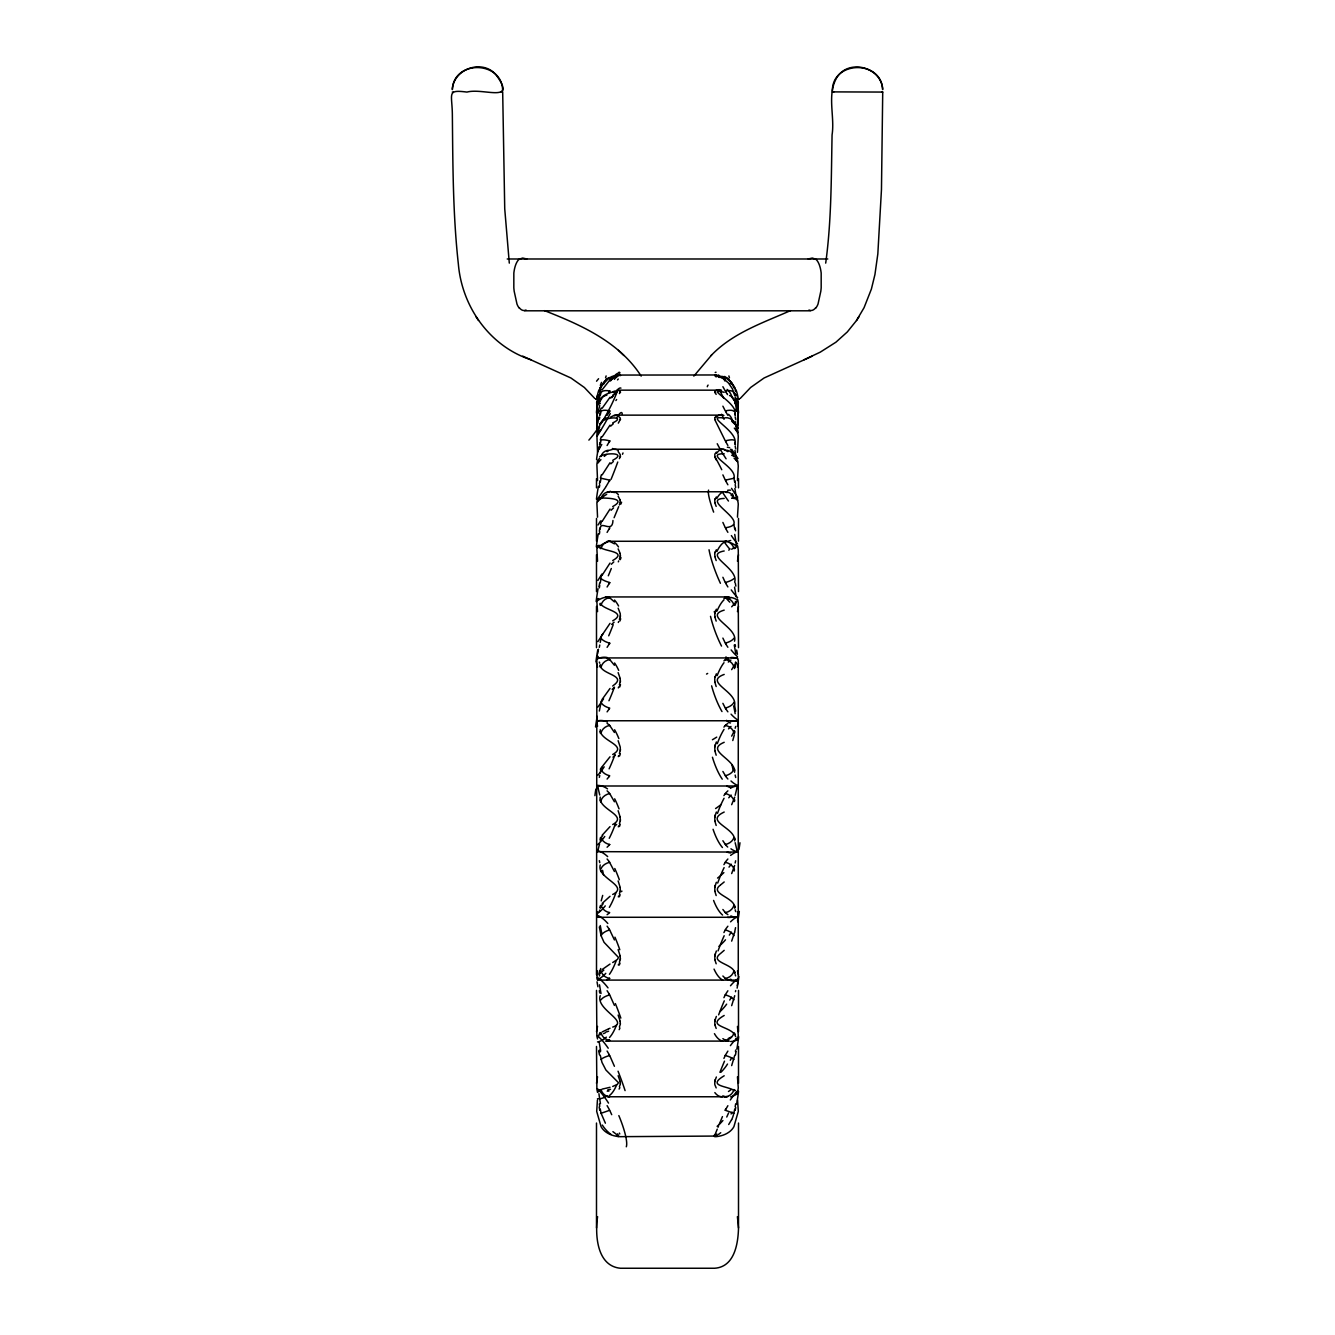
<?xml version="1.0" encoding="UTF-8"?>
<svg xmlns="http://www.w3.org/2000/svg" width="1335" height="1335" viewBox="0 0 1335 1335"><rect width="100%" height="100%" fill="white"/><g stroke="black" fill="none" stroke-linecap="round" stroke-linejoin="round"><path stroke-width="1.5" d="M596.495 974.75L596.879 659.941A91.898 35.161 0 0 1 597.563 657.938L737.437 657.938A90.363 34.576 0 0 1 738.272 660.608L738.272 977.437A90.363 34.576 0 0 1 737.437 980.09L597.563 980.09A91.898 35.161 0 0 1 596.879 978.104L597.546 970.929M597.563 1092.38A91.898 59.691 0 0 1 596.879 1088.993L596.495 1046.456M597.563 1038.947A91.898 48.01 0 0 1 596.879 1036.227L596.495 990.403M737.437 599.098A90.363 47.209 0 0 1 738.272 602.736L738.505 647.642M737.437 545.665A90.363 58.69 0 0 1 738.272 550.187L738.505 591.589M597.429 1100.09L596.695 1111.404L601.084 1126.657A21.944 15.519 0 0 0 618.505 1136.569L618.622 1136.586A13.1 9.478 -0.1 0 0 620.274 1136.669L714.659 1136.068M833.908 91.865L832.322 91.881L882.719 92.065L881.467 189.57L877.829 253.95L874.942 274.526L871.388 289.078L864.079 307.651L856.519 320.5L847.291 331.964L835.927 342.194L820.274 352.14L804.254 359.699M597.029 402.002L597.029 407.125A85.273 84.238 0 0 0 596.628 411.597L597.362 426.065M738.505 1123.035L738.505 1227.966C738.105 1243.986 734.383 1266.965 714.625 1268.25L620.391 1268.25C596.294 1265.914 595.026 1233.64 597.596 1216.636M596.495 1083.302L597.546 1076.811M738.505 554.743L737.454 561.217M596.495 1031.638L597.546 1026.415M738.505 606.407L737.454 611.614M597.78 398.664L597.629 399.349A91.898 91.614 0.5 0 0 596.879 404.605L597.546 423.295M738.505 663.295L737.454 667.116M832.356 90.647C832.473 60.526 881.3 59.624 882.669 89.595C881.667 67.034 848.376 58.173 836.628 77.881C826.782 94.935 834.976 116.362 832.072 134.918C831.221 177.672 831.521 220.692 825.697 263.129M735.685 1103.811L735.168 1106.748M599.332 534.083L599.749 531.697M599.332 487.325L599.749 484.972M599.332 587.867L599.749 585.481M735.685 1050.028L735.435 1051.496M737.638 426.065L738.372 411.597A85.273 84.238 0 0 0 737.971 407.125L737.971 402.002M599.332 448.727L599.749 446.474M599.332 647.341L599.749 645.039M735.685 990.57L735.485 991.688M600.249 582.794L601.084 578.522A9.195 2.136 15.9 0 0 609.695 582.527M734.734 1055.317L731.663 1065.597M600.249 528.994C600.249 519.515 612.448 534.083 612.949 520.483M734.734 1109.101L733.366 1115.159A33.859 33.775 -26.1 0 1 731.663 1119.715M600.249 642.402L601.084 638.213A9.195 3.454 16.7 0 0 609.695 643.136M734.734 995.693L731.663 1005.655M600.249 482.352L601.084 478.264L609.695 480.149M599.332 419.257L599.749 417.154M599.332 711.038L601.084 702.343A9.195 4.689 18.1 0 0 609.695 708.067A28.102 23.396 63.2 0 1 609.294 709.002M735.535 927.675L734.684 932.014M597.563 399.732L597.629 399.349A90.363 90.079 0 0 0 596.728 406.357M737.454 423.295L738.121 404.605A91.898 91.614 0 0 0 737.437 399.415L737.22 398.664M734.634 932.297L731.663 941.125M600.249 443.988L601.084 440.133A9.195 1.986 15.8 0 1 609.695 440.884M737.454 433.041L738.121 414.801A91.898 89.362 0 0 0 737.437 409.745M620.191 750.604L619.39 753.491M620.191 820.891L619.39 823.778M620.191 891.129L619.39 893.933M600.249 773.098L601.084 769.344A34.41 27.668 13 0 1 602.402 766.741M620.191 682.001L619.39 684.822M734.634 865.514L731.663 873.574M599.332 777.387L599.749 775.418M737.454 452.298L738.272 436.578A90.363 83.488 0 0 0 737.437 430.154M714.826 817.07L715.076 816.035M714.826 887.375L715.076 886.323M735.168 862.977L735.635 860.775M599.332 399.616L599.749 397.713M620.191 959.598L619.39 962.251M714.826 746.832L715.076 745.814M714.826 955.977L715.076 954.959M600.249 414.851L601.084 411.347A9.195 3.321 16.6 0 1 609.695 410.93M620.191 616.77L619.39 619.473M737.454 480.567L738.272 466.082A90.363 77.046 0 0 0 737.437 460.141M600.249 840.967L601.084 837.562A9.195 6.792 23.3 0 0 609.695 844.471M734.734 797.129L731.663 804.688M714.826 1021.208L715.076 1020.24M620.191 556.511L619.39 559.015M735.168 795.31L737.437 785.998L597.563 785.998A91.898 7.209 0 0 0 596.879 786.398L597.546 787.884M597.846 850.896L599.548 843.904M737.454 850.161L738.272 851.496A90.363 7.092 0 0 1 737.437 852.047L597.646 851.663M714.826 613.366L715.076 612.481M598.414 395.844L598.647 394.976M600.249 395.677L601.084 392.59A9.195 4.556 17.9 0 1 609.695 391.022M714.826 1081.467L715.076 1080.582M737.454 517.179L738.272 504.246A90.363 68.702 0 0 0 737.437 498.956M600.249 908.284L601.084 905.33A9.195 7.593 28.2 0 0 609.695 912.573A28.102 17.655 39.5 0 1 609.161 913.057L607.091 914.709M620.191 502.728L619.39 504.964M734.517 730.612L731.663 736.136M715.076 677.396L714.826 678.364A9.395 8.327 48.8 0 0 715.093 682.185M735.168 728.242L735.685 726.44M599.749 910.053L599.332 911.521M599.315 391.656L599.832 389.987M715.293 885.539L716.361 882.302M599.365 391.489L599.715 390.304M715.293 815.251L716.361 812.047M715.293 954.191L716.361 950.987M715.293 745.063L716.361 741.976M715.293 1019.523L716.361 1016.419M620.124 456.92L619.39 458.656M714.943 1134.867L717.245 1129.143M600.249 973.415L601.084 970.979A9.195 8.21 36.4 0 0 609.695 978.371M715.293 676.695L716.361 673.808M734.734 664.663L731.663 669.653M715.293 1079.898L716.361 1076.995M715.076 552.623L714.826 553.424A9.395 7.042 31.7 0 0 715.159 556.695M618.689 686.891L618.322 687.925M618.689 755.577L618.322 756.611M735.168 663.412L735.685 661.993M715.293 611.814L716.361 609.194M618.689 825.831L618.322 826.832M599.749 974.834L599.332 975.985M618.689 621.459L618.322 622.46M602.168 521.334L610.028 509.069M618.689 895.918L618.322 896.87M602.168 474.859L610.028 462.711M599.332 403.337L599.749 402.302M602.168 575.151L610.028 563.053M618.689 560.9L618.322 561.835M600.6 387.934L600.249 388.819L601.267 386.299M602.168 436.845L610.028 425.147M619.39 1027.049L620.191 1024.612A10.179 8.761 30.5 0 0 620.441 1023.544M620.191 419.657L618.322 423.128M602.168 634.976L610.028 623.345M715.076 499.357L714.826 500.041A9.395 6.124 27.3 0 0 715.21 502.911M715.293 552.056L716.361 549.77M618.689 964.104L618.322 964.988M614.1 517.713L618.689 506.683M719.148 1124.571L722.452 1116.594M602.168 408.243L610.028 397.263M718.48 1126.206L718.03 1127.274M731.663 606.824L734.634 603.587M600.249 1034.742L601.084 1032.889A9.195 8.627 50.9 0 0 609.695 1040.249M619.39 1086.723L620.191 1084.554A10.179 7.96 24.5 0 0 620.441 1083.603M602.168 389.753L610.028 379.757M723.92 1058.405L725.305 1055.501A9.195 2.136 15.9 0 1 733.916 1059.506M715.293 498.856L716.361 496.954M723.92 997.679L725.305 994.909A9.195 3.454 16.7 0 1 733.916 999.832M602.168 766.64L610.028 756.778M731.58 1119.665L728.71 1124.521M735.168 602.402L735.685 601.401M723.92 932.548L725.305 929.961A27.818 23.196 62.7 0 1 725.706 929.06L727.875 926.223M609.194 481.151L605.856 486.874M609.194 528.76L607.091 532.398M725.806 1109.302L727.875 1105.714M609.194 441.868L607.091 445.523M600.249 401.301C599.348 392.34 628.318 388.034 612.698 395.243M609.194 583.512L607.091 587M609.194 411.881L607.091 415.402M620.191 392.407L619.39 393.575M602.168 835.226L610.028 826.632M723.92 864.629L725.305 862.31A27.818 21.811 52.2 0 1 725.739 861.509L727.875 859.022M609.194 644.071L607.091 647.325M609.194 391.906L608.51 393.024M605.506 487.442L597.563 498.956A91.898 69.887 0 0 0 596.879 502.911L597.546 517.179M609.194 708.918L607.091 711.872M731.663 549.236L734.734 547.3M600.466 1090.411L601.084 1089.527A9.195 8.844 75.9 0 0 609.695 1096.686M715.076 417.521L714.826 417.922A9.395 3.871 22.5 0 0 715.41 419.857M856.519 320.5L859.106 316.529M727.875 1051.112L725.806 1054.55A27.818 24.247 -88 0 0 725.155 1055.401M723.92 795.577L725.305 793.574A27.818 19.892 44.5 0 1 725.789 792.923L727.875 790.854M602.168 903.411L610.028 896.286M727.875 990.787L725.806 993.991A27.818 24.013 76.3 0 0 725.172 994.809M609.194 776.486L607.091 779.056M815.835 308.035L817.003 306.249A20.542 8.26 90 0 0 818.021 304.046L820.825 291.23A50.029 20.142 90 0 0 821.175 287.809L821.175 273.007A20.325 8.177 90 0 0 815.668 259.157L812.314 258.055L808.242 258.99M693.833 376.12L711.572 355.077M723.92 727.108L725.305 725.472A27.818 17.472 39 0 1 725.823 724.988M609.194 845.105L607.091 847.224M737.454 726.357L738.272 722.385A90.363 21.093 0 0 0 737.437 720.766L597.563 720.766A91.898 21.46 0 0 0 596.879 721.985L597.546 726.357M597.546 911.688L596.879 916.06A91.898 21.46 0 0 0 597.563 917.278L737.437 917.278A90.363 21.093 0 0 0 738.272 915.66L737.454 911.688M600.299 423.996C602.002 416.52 628.051 415.719 612.698 422.911M716.361 452.081L715.376 453.416A23.896 12.749 48 0 0 714.993 453.867L714.826 454.484A9.395 5.056 24.4 0 0 715.293 456.92M740.408 398.264L750.654 387.467L764.087 377.989L812.247 356.145M604.087 381.994L606.29 379.841M602.168 969.527L610.028 964.054M723.92 660.892L725.305 659.657A9.195 8.21 36.4 0 1 733.916 667.066M610.028 688.443L602.168 699.34A34.41 30.438 16.7 0 0 600.95 702.293M724.187 1075.776C706.465 1086.373 726.857 1085.605 734.734 1090.728M711.104 355.527C732.581 333.049 762.719 322.903 790.47 310.638M724.187 1015.468C705.214 1026.448 729.577 1026.014 734.734 1034.708M715.076 390.988L714.826 391.238A9.395 2.587 21.2 0 0 715.677 392.657M725.806 724.972L727.875 723.37M724.187 950.336L720.533 953.49M612.698 560.533C628.418 551.405 604.922 551.622 600.299 547.367M612.698 620.842C628.218 612.081 603.303 610.295 600.249 603.303M724.187 881.968L720.733 884.805M612.698 686.04L615.251 683.904M612.698 506.582C628.084 498.089 605.556 498.005 600.299 498.005M615.669 683.553C624.563 674.893 599.882 674.008 600.249 664.63M719.915 953.991C709.169 962.702 734.5 963.853 734.734 973.382M609.06 377.905L601.501 385.898A9.195 6.692 22.9 0 1 604.221 383.546M612.698 754.492C629.052 745.28 599.298 740.992 600.249 729.744M612.698 460.325C628.385 452.064 603.971 452.749 600.416 456.52A40.384 7.409 86.5 0 0 599.749 456.553M720.333 885.122C708.518 894.083 735.819 897.187 734.734 908.251M720.733 1132.731L718.447 1134.483M724.187 812.047C703.361 821.843 735.819 827.316 734.734 840.917M606.974 379.29C609.511 376.32 627.083 372.365 612.698 378.005M612.698 824.546C629.119 815.435 597.846 809.494 600.249 797.078M716.361 416.253L715.376 417.154A23.896 10.463 44.4 0 0 715.043 417.488M613.065 391.956L614.417 391.038M610.379 417.254L614.417 415.218M734.734 497.972L731.663 498.289M602.168 1031.938L608.293 1028.985M724.187 742.293C704.146 750.771 736.186 758.998 734.584 772.264M612.698 894.467C629.92 885.939 596.311 878.246 600.249 864.947M723.92 598.581L725.305 597.78A9.195 8.627 50.9 0 1 733.916 605.155M725.806 659.306L727.875 658.238M612.698 1027.066C630.02 1021.575 595.327 1009.444 600.249 995.643M607.091 451.681L608.159 451.046M724.187 498.422C698.839 499.29 754.759 523.787 725.305 527.759L722.886 522.436M605.389 1123.186L601.084 1113.273L609.695 1110.286L611.714 1114.675M612.698 962.535L617.521 959.381L618.455 957.429L604.037 942.31L601.084 935.702L599.332 927.007M724.187 674.425C703.044 682.118 737.721 691.48 734.584 705.464M724.187 610.128C702.861 616.303 738.489 627.433 734.517 641.184M610.028 1028.25L608.627 1028.834M607.091 979.823L609.194 978.739A28.102 14.802 35.6 0 0 609.611 978.305M737.454 787.884L738.272 786.549A90.363 7.092 0 0 0 737.437 785.998A46.992 26.9 86.9 0 0 730.679 788.101M597.546 850.161L596.879 851.63A91.898 7.209 0 0 0 597.563 852.047M607.091 492.498L609.194 491.864M725.806 597.579L727.875 597.062M609.027 1040.532L607.091 1040.983M612.698 1086.456L617.337 1084.42L618.455 1082.668L605.906 1070.003L601.985 1062.426L600.249 1055.251M716.361 390.321L715.293 390.821A23.896 7.943 41.8 0 0 715.126 391.022M723.92 541.693L725.305 541.359A9.195 8.844 75.9 0 1 733.916 548.518M595.493 398.798L597.012 398.514M724.187 550.971C702.644 554.959 739.273 568.293 734.634 582.143M602.168 1089.11L604.738 1088.509M610.028 1087.291L605.439 1088.375M618.138 375.068L716.361 374.968M607.091 541.359L609.194 541.309M727.692 1096.703L725.806 1096.736M721.885 449.244L613.065 449.244L609.695 450.229A9.195 8.594 48.8 0 0 601.084 456.453M530.746 359.699C489.545 346.182 461.943 306.599 458.372 264.196C452.832 214.268 452.865 163.938 452.348 113.775C451.964 93.116 446.791 89.512 466.966 92.082C483.337 87.576 517.363 103.796 496.286 75.194C482.953 58.506 453.333 68.669 452.331 89.595C453.7 59.391 502.527 60.726 502.644 90.647M882.719 92.082L881.751 92.098M597.579 398.447L599.682 398.314M725.806 541.309L727.875 541.359A45.507 23.496 89.3 0 1 730.712 540.491M609.027 1096.753L607.091 1096.686M733.916 498.539A9.195 8.828 -72.5 0 0 725.305 491.764L609.695 491.764A9.195 8.828 72.5 0 0 601.084 498.539M734.734 482.285L733.916 478.264L725.305 480.149L722.886 474.893M726.657 1096.769L608.326 1096.769M724.187 453.767C702.961 453.683 737.738 467.267 733.916 478.264M507.217 258.99L827.783 258.99M524.655 310.805L810.345 310.805M617.237 390.154L717.245 390.17M615.085 415.135L719.932 415.135M608.326 541.276L726.657 541.276M605.506 596.945L729.427 596.945M605.506 1041.1L729.427 1041.1M501.092 91.865L502.678 91.881L504.73 208.777L509.302 263.129M453.249 92.098L452.281 92.082M613.065 449.244L614.417 449.344A38.064 14.301 -86.2 0 1 618.305 450.512M619.223 374.918L620.191 375.085A9.045 1.435 -19.4 0 1 619.657 375.619M611.046 491.647L614.417 492.582M735.318 398.314L737.421 398.447M737.988 398.514L739.507 398.798M724.187 418.089C702.477 414.784 739.523 431.389 734.734 443.921M607.091 597.062L609.194 597.579M727.692 1040.95L725.806 1040.466M731.663 455.235L734.734 456.553A40 7.292 -86.7 0 1 735.184 456.553L735.685 457.087M618.138 390.221L620.191 391.255A9.045 2.737 -20.1 0 1 620.041 392.056M725.806 491.864L727.875 492.481M725.305 1110.286L733.916 1113.273M724.187 392.306C703.028 387.217 739.607 403.504 734.734 414.801M723.92 449.645L725.973 450.579M526.758 258.99L522.686 258.055L519.315 259.14A20.325 8.177 90 0 0 513.841 273.007L513.825 287.809A50.029 20.142 90 0 0 514.175 291.23L516.979 304.046A20.542 8.26 90 0 0 517.997 306.249L519.165 308.035M607.091 658.222L609.194 659.306M727.692 979.74L725.806 978.739A27.818 14.735 -37.1 0 1 725.239 978.438M724.187 377.004L716.545 375.402L723.703 378.873L728.56 383.095L732.381 388.752L734.734 395.627M522.753 356.145L570.913 377.989L584.346 387.467L594.592 398.264M544.53 310.638C580.975 324.939 619.206 341.86 641.167 376.12M722.886 1095.885L725.305 1096.686A9.195 8.828 -75.9 0 0 733.916 1089.527M726.824 451.046L727.875 451.664M725.94 377.905L730.913 381.994L728.026 379.29M618.138 415.919L620.191 417.955A9.045 3.972 -21.3 0 1 620.141 419.09M607.091 723.336L609.194 724.955M727.875 914.675L725.806 913.073A27.818 17.505 -41.2 0 1 725.305 912.589L722.886 909.485M617.037 1134.85L612.915 1131.646M731.663 421.142L734.734 424.046M609.277 659.223A28.185 14.969 -37.7 0 1 609.761 659.607L614.417 665.281M722.886 1038.647L725.305 1040.249A9.195 8.627 -50.9 0 0 733.916 1032.889M607.091 790.821L609.194 792.94A28.185 20.075 -47.6 0 1 609.644 793.607M727.692 847.041L725.806 845.105M614.417 543.846L609.695 541.359A9.195 8.844 -75.9 0 0 601.084 548.518M618.439 350.304L623.896 355.527M714.909 375.769L716.177 376.954M618.138 451.564L620.191 454.534A9.045 5.106 -23.3 0 1 620.174 456.003M731.663 396.829L734.734 401.268M607.091 858.989L609.194 861.559M727.875 779.006L725.806 776.486M609.211 724.938A28.185 17.739 -41.9 0 1 609.695 725.456L614.417 732.464M722.886 976.002L725.305 978.371A9.195 8.21 -36.4 0 0 733.916 970.979M614.417 601.901L609.695 597.78A9.195 8.627 -50.9 0 0 601.084 605.155M607.091 926.173L609.194 929.127M727.875 711.822L725.806 708.902M725.823 845.072A27.818 19.825 -46.9 0 1 725.339 844.438L722.886 840.733M716.177 394.376L714.909 392.573M618.138 496.236L620.191 500.091M607.091 990.72L609.194 993.974M727.875 647.258L725.806 644.054M732.214 383.679L731.396 382.578L733.599 386.099M727.525 394.609L726.824 393.541M475.894 316.529L478.481 320.5M607.091 1051.045L609.194 1054.533M727.875 586.933L725.806 583.495M725.856 776.419A27.818 21.677 -54.7 0 1 725.389 775.685L722.886 771.463M732.381 383.929L733.482 385.865M726.657 393.274L725.806 391.889M609.127 861.609A28.185 21.911 -55.6 0 1 609.611 862.36L614.417 871.505M727.875 415.335L725.806 411.864M727.875 532.331L725.806 528.743M607.091 1105.647L609.194 1109.285A28.185 23.613 71.9 0 1 609.494 1110.386M727.875 445.456L725.806 441.852M727.875 484.772L725.806 481.134M618.138 548.869L620.191 553.491M722.886 386.699L725.305 391.022A9.195 4.556 -17.9 0 1 733.916 392.59M735.685 1036.628L735.168 1035.643M597.546 667.116L596.495 663.295M737.454 970.929L738.505 974.75M716.177 1087.925L714.859 1084.738A9.395 7.209 -32.9 0 1 715.076 1081.467M722.886 406.174L725.305 410.93A9.195 3.321 -16.6 0 1 733.916 411.347M618.138 608.159L620.191 613.433A9.045 7.66 -38 0 1 620.224 615.652M716.177 459.891L714.859 456.87M614.417 801.768L609.695 793.574A9.195 6.792 -23.3 0 0 601.084 800.483M722.886 703.345L725.305 708.067A9.195 4.689 -18.1 0 0 733.916 702.343M735.168 402.152L735.685 403.404M722.886 638.097L725.305 643.136A9.195 3.454 -16.7 0 0 733.916 638.213M733.716 386.332L734.734 388.785M716.177 1028.434L714.859 1024.813M733.816 386.566L733.916 386.8A9.195 6.692 -22.9 0 0 730.162 383.312M714.859 419.774L725.305 440.884A9.195 1.986 -15.8 0 1 733.916 440.133M722.886 577.287L725.305 582.544A9.195 2.136 -15.9 0 0 733.916 578.522M618.138 672.623L620.191 678.447M716.177 506.382L714.859 502.894M614.417 939.94L609.695 929.961A9.195 4.689 -18.1 0 0 601.084 935.702M614.417 1005.405L609.695 994.909A9.195 3.454 -16.7 0 0 601.084 999.832M614.417 1066.281L609.695 1055.501A9.195 2.136 -15.9 0 0 601.084 1059.506M619.39 1133.065L619.74 1133.966M716.177 963.787L714.859 959.815M618.138 740.708L620.191 746.916A9.045 8.461 -67.3 0 1 620.224 749.369M618.138 1075.726L620.191 1081.534M716.177 560.567L714.859 556.712M735.635 975.918L735.168 974.633M599.332 662.06L599.749 663.195M597.546 611.614L596.879 601.818A91.898 48.01 0 0 1 597.563 599.098M737.454 1026.415L738.272 1035.309A90.363 47.209 0 0 1 737.437 1038.947M618.138 810.712L620.191 817.154M716.177 895.568L714.859 891.363M618.138 1015.084L620.191 1021.275M716.177 621.109L714.859 616.97M618.138 880.933L620.191 887.441M618.138 949.619L620.191 956.044M716.177 825.481L714.859 821.125M716.177 686.54L714.859 682.218M716.177 755.226L714.859 750.837M735.168 389.987L735.685 391.656M597.546 561.234L596.879 549.035A91.898 59.691 0 0 1 597.563 545.665M737.454 1076.811L738.272 1087.858A90.363 58.69 0 0 1 737.437 1092.38M735.685 911.605L735.168 909.803M736.353 394.976L736.586 395.844M737.437 852.047L735.168 842.719M597.563 785.998L599.749 795.009M735.168 397.413L735.685 399.749M597.546 480.567L596.879 464.58A91.898 78.364 0 0 1 597.563 460.141M737.571 1100.09L738.305 1111.404L733.916 1126.657A21.961 15.536 0 0 1 716.511 1136.602A13.233 9.345 0 0 1 714.625 1136.669M733.916 524.772L734.734 528.927M601.084 1113.273L600.249 1109.035M735.168 775.068L735.685 777.504M597.546 452.298L596.879 434.96A91.898 84.906 0 0 1 597.563 430.154M599.332 860.658L599.749 862.627M735.168 416.804L735.685 419.39M737.404 1216.636L738.505 1227.966M597.546 433.041L596.879 414.801A91.898 89.362 0 0 1 597.563 409.745M737.437 399.732L737.404 399.549A90.363 90.079 -0.6 0 1 738.272 406.357M734.684 706.031L735.685 711.154M735.168 446.09L735.685 448.877M735.168 644.638L735.485 646.357M599.749 993.006L599.332 990.703M735.168 484.572L735.685 487.475M599.749 1052.547L599.332 1050.178M599.749 1106.348L599.332 1103.945M738.505 1031.638L738.505 990.403M738.505 1083.302L738.505 1046.456M596.495 554.743L596.495 591.589M596.495 606.407L596.495 647.642M738.505 478.648L738.505 487.842M738.505 518.414L738.505 541.142M596.495 478.648L596.495 487.842M596.495 518.414L596.495 541.142M596.495 1123.035L596.495 1227.966M599.732 388.452A40 7.526 -88.1 0 1 600.183 387.367A40.384 7.71 -88.2 0 0 599.632 388.585M596.962 397.379A50.096 12.199 87 0 1 598.948 389.82M596.528 402.836A46.992 2.186 -55.1 0 1 598.147 400.55A50.096 10.914 88.8 0 0 598.18 401.518M597.78 403.42A46.208 4.823 -56.2 0 1 599.398 401.101M598.297 401.902A50.48 10.93 88.9 0 1 599.815 394.025M618.973 372.231A60.592 48.093 -54.9 0 1 619.774 372.448M609.845 379.19A10.33 6.375 -38.1 0 1 616.42 376.553M616.019 375.319A38.047 12.399 -79.9 0 1 616.87 374.951M601.05 387.601A14.819 7.326 -36.1 0 1 608.827 377.638M606.207 379.757A32.207 23.513 28.7 0 1 606.874 379.207M600.366 385.465A33.859 21.644 2.4 0 1 601.584 382.377M599.582 399.766A20.659 1.368 3.7 0 1 595.377 398.798M605.556 377.922A48.46 1.736 -73.4 0 1 606.123 375.919M610.195 380.959A45.006 5.624 -64.3 0 1 612.097 376.387M598.831 395.227A46.992 4.589 -56.1 0 1 599.949 393.658M596.895 397.179A50.48 12.399 86.8 0 1 597.112 396.111M596.561 381.193A46.208 16.671 -66.6 0 1 598.581 378.723M735.051 393.658A46.992 4.589 56.1 0 1 736.169 395.227M736.82 401.518A50.096 10.914 -88.8 0 0 736.653 400.467A46.992 2.186 55.1 0 1 738.472 402.836M739.623 398.798A20.659 1.368 -3.7 0 1 735.418 399.766M728.877 375.919A48.46 1.736 73.4 0 1 729.444 377.922M734.817 387.367A40 7.526 88.1 0 1 735.268 388.452M736.052 389.82A50.096 12.199 -87 0 1 738.038 397.379M715.226 372.448A60.592 48.093 54.9 0 1 716.027 372.231M718.58 376.553A10.33 6.375 38.1 0 1 725.155 379.19M718.13 374.951A38.047 12.399 79.9 0 1 718.981 375.319M726.173 377.638A14.819 7.326 36.1 0 1 733.95 387.601M724.588 376.437A31.957 24.581 -47.4 0 1 728.209 379.107M722.902 376.387A45.006 5.624 64.3 0 1 724.805 380.959M815.752 307.684A25.682 10.33 90 0 1 808.977 310.004M526.023 310.004A25.682 10.33 90 0 1 519.248 307.684M596.728 408.009A50.48 12.632 -88.5 0 1 598.748 397.429M616.186 394.259A46.208 10.563 -61.5 0 1 588.885 440.116M597.696 413.633A46.208 8.778 -57.3 0 1 599.615 410.98M598.214 412.298A50.48 10.647 86.9 0 1 599.732 405.523M738.272 408.493A46.992 3.705 55.9 0 1 736.486 405.84M735.134 401.835A50.096 10.697 87.2 0 1 736.686 411.33M735.969 401.918A50.096 11.648 -84.8 0 1 737.955 407.726M735.769 409.394A46.992 6.358 55.7 0 1 737.888 412.215M600.066 392.523A34.41 27.518 -12.9 0 1 600.967 389.536M599.615 396.161A40.334 6.775 -84.8 0 1 600.133 394.092M610.345 380.308A31.589 26.45 87 0 1 612.898 378.439M726.14 391.856A27.818 16.27 39.1 0 1 725.639 391.022M734.834 394.142A39.983 6.642 84.6 0 1 735.301 395.928M614.317 379.374A38.064 11.681 -76.3 0 1 617.988 376.07M620.375 375.419A10.179 1.519 -15.1 0 1 620.491 375.586M617.521 379.908A35.027 5.123 -61.2 0 1 618.255 379.023M610.913 380.625A38.047 8.794 -71.4 0 1 619.79 373.166M610.028 391.038A28.102 16.871 -38.2 0 1 609.544 391.923M719.482 390.137A38.081 4.489 65.6 0 1 723.687 398.214M716.645 376.17A9.395 1.235 20.6 0 1 715.159 375.185M715.293 375.185A23.896 5.207 40.1 0 1 715.543 375.185M716.478 375.669A37.63 11.815 76.1 0 1 719.164 377.488M597.496 1035.793A46.208 20.609 67.4 0 1 608.226 1048.225M600.683 1051.146A50.48 5.841 79.3 0 1 599.148 1041.667M600.049 1032.539A50.48 5.09 -76.6 0 1 597.997 1036.778M606.34 1037.161A46.208 23.663 -85.1 0 1 597.513 1041.951M609.044 1054.633A28.185 24.08 86 0 1 609.528 1055.618M607.208 1091.146A34.41 5.457 7.8 0 1 608.96 1091.062M600.299 1089.777A40.334 6.308 -83.7 0 1 599.799 1090.595M599.682 1089.76A50.48 6.859 -77.7 0 1 597.613 1092.08M606.908 1095.818A46.208 23.896 89.5 0 1 597.463 1098.755M597.479 1088.726A46.208 17.856 63.6 0 1 608.543 1103.111M600.466 1103.678A50.48 7.226 80.5 0 1 598.914 1093.699M599.448 1054.784A40.384 2.42 79.4 0 1 598.764 1051.012M610.529 1089.327A31.589 11.181 -35.8 0 1 607.792 1089.844M737.337 1093.732A46.992 21.71 -68.6 0 1 730.595 1096.886M737.287 1091.646A50.096 6.975 80.2 0 1 735.835 1092.681M738.572 1091.279A50.096 9.228 -80.2 0 1 736.653 1104.028M730.295 1099.973A46.992 20.476 -65.5 0 1 737.304 1091.062M731.113 1089.594A45.507 20.275 -67 0 1 728.459 1091.496M725.456 1097.003A27.818 8.21 -32.4 0 1 725.005 1096.919M736.086 1051.546A40 2.253 -79.5 0 1 735.485 1054.867M738.722 1036.711A50.096 7.793 -78.7 0 1 736.853 1049.177M730.395 1045.639A46.992 22.979 -69.8 0 1 737.337 1037.796M737.371 1039.898A46.992 23.813 -73.3 0 1 730.696 1041.5M737.487 1039.197A50.096 5.574 79.1 0 1 736.069 1038.83M735.134 1090.562A39.983 6.308 83.8 0 1 734.701 1089.827M727.508 1064.045A32.541 23.896 -43.9 0 1 720.833 1072.322M618.055 1071.204A38.064 2.353 67.9 0 1 625.08 1090.612M619.957 1081.534A9.045 6.859 30.1 0 1 620.241 1083.553M619.857 1087.641A35.027 17.205 84.3 0 1 619.09 1089.06M616.787 1084.571A38.047 14.485 -86 0 1 609.611 1095.384M609.327 1096.402A28.102 8.077 31.1 0 1 608.81 1096.435M722.852 1096.602A38.081 15.937 -84.9 0 1 714.842 1092.597M714.759 1080.649A23.896 13.534 -49.7 0 1 714.976 1079.965M719.915 1072.322A37.997 2.336 -67.4 0 1 724.505 1061.158M730.262 1060.257A45.507 7.71 -60.3 0 1 731.797 1057.754M597.513 977.52A46.208 22.845 71.9 0 1 608.009 987.867M601.017 993.507A50.48 4.322 78.4 0 1 599.498 984.813M600.733 968.526A50.48 3.221 -75.9 0 1 598.781 974.3M605.79 973.332A46.208 22.828 -79.8 0 1 597.563 979.623M609.06 994.074A28.185 23.947 -79.3 0 1 609.561 995.009M603.52 1033.607A34.41 10.663 8.1 0 1 605.155 1032.956M600.333 1033.223A40.334 5.54 -82.4 0 1 599.849 1034.425M597.913 986.765A40.384 1.235 79 0 1 597.029 981.826M608.627 1031.204A31.589 7.292 -34.2 0 1 605.906 1032.055M730.979 1037.128A45.507 22.511 -71.5 0 1 728.142 1038.53M725.623 1040.616A27.818 11.614 -34.3 0 1 725.155 1040.382M738.038 981.175A40 1.085 -79.1 0 1 737.254 985.63M738.939 976.402A50.096 6.174 -77.4 0 1 737.137 988.117M730.479 985.764A46.992 24.898 -74.9 0 1 737.371 979.172M737.404 980.658A46.992 25.348 -78.7 0 1 730.779 980.674M737.804 981.876A50.096 4.022 78.2 0 1 736.503 980.407M735.101 1034.375A39.983 5.574 82.5 0 1 734.667 1033.323M726.64 1004.154A32.541 21.11 -38.2 0 1 719.966 1011.663M615.368 1003.586A38.064 4.556 68.6 0 1 620.842 1018.104M619.974 1021.292A9.045 7.559 36.7 0 1 620.241 1023.494M619.941 1028A35.027 17.472 89.5 0 1 619.173 1029.669M616.503 1025.063A38.047 13.934 -82.3 0 1 609.528 1037.512M609.511 1040.115A28.102 11.581 32.9 0 1 608.994 1040.299M722.769 1041.116A38.081 16.237 -89.1 0 1 714.442 1033.657M714.976 1024.763A9.395 7.91 -40.2 0 1 715.043 1021.225M714.792 1020.274A23.896 15.369 -55.1 0 1 715.009 1019.54M718.63 1014.85A37.997 4.589 -68.1 0 1 724.288 1000.833M729.728 1000.065A45.507 11.08 -62 0 1 731.563 997.212M597.529 915.326A46.208 24.514 77.1 0 1 607.809 923.47M601.684 933.015A50.48 2.687 77.8 0 1 600.249 925.539M602.702 895.401A50.48 1.252 -75.5 0 1 601.201 900.858M605.272 905.881A46.208 21.443 -75 0 1 597.613 913.324M609.094 929.21A28.185 23.212 -66.1 0 1 609.578 930.061M602.302 971.379A34.41 15.586 8.6 0 1 603.82 970.161M600.366 971.329A40.334 4.639 -81.2 0 1 599.899 972.865M600.633 970.946A31.589 3.237 -33.3 0 1 599.682 971.046M730.862 979.222A45.507 24.197 -76.7 0 1 727.842 980.023M725.305 929.961A9.195 4.689 18.1 0 1 733.916 935.702M739.323 911.455A50.096 4.422 -76.5 0 1 737.671 921.751M730.545 921.834A46.992 26.216 -80.6 0 1 737.387 916.628M737.421 917.445A46.992 26.249 -84.6 0 1 730.846 915.927M738.389 921.601A50.096 2.386 77.7 0 1 737.487 920.316M735.051 972.815A39.983 4.706 81.3 0 1 734.634 971.479M725.489 939.807A32.541 17.806 -34.2 0 1 718.914 946.365M614.951 937.187A38.064 6.658 69.9 0 1 619.79 949.702M619.991 956.077A9.045 8.093 47.3 0 1 620.241 958.413M620.458 958.447A10.179 9.362 40.9 0 1 620.258 959.631M620.041 963.152A35.027 17.305 -85.4 0 1 619.273 965.038M616.203 960.649A38.047 13.016 -79 0 1 609.444 974.3M722.669 980.107A38.081 16.12 86.7 0 1 714.041 969.093M715.009 959.765A9.395 8.427 -51.7 0 1 715.026 955.993M714.809 954.942A23.896 16.821 -62.1 0 1 715.043 954.175M718.046 950.887A37.997 6.725 -69.4 0 1 724.171 935.735M729.327 935.117A45.507 14.184 -64.3 0 1 731.38 932.147M597.546 850.762A46.208 25.582 82.8 0 1 607.659 856.603M603.587 875.076A50.48 0.985 77.5 0 1 602.569 870.32M604.755 836.494A46.208 19.524 -70.8 0 1 597.663 844.688M601.084 868.701A9.195 5.807 -20.1 0 1 609.695 862.31M601.718 905.547A34.41 20.142 9.5 0 1 603.136 903.812M600.433 905.564A40.334 3.621 -80.3 0 1 599.966 907.333M600.6 870.003A40.384 1.218 79 0 1 600.934 871.622M621.125 891.697A31.589 0.918 -33.1 0 1 621.96 891.146M730.729 917.329A45.507 25.282 -82.5 0 1 727.542 917.379M733.916 905.33A9.195 7.593 -28.2 0 1 725.305 912.573M725.305 862.31A9.195 5.807 20.1 0 1 733.916 868.701M734.167 871.037A40 1.302 -79.2 0 1 734.467 869.536M739.957 842.752A50.096 2.536 -75.9 0 1 738.939 849.41M730.612 855.401A46.992 26.884 -86.8 0 1 737.421 851.663M737.454 851.83A46.992 26.5 89.3 0 1 730.929 848.81M734.984 907.316A39.983 3.705 80.4 0 1 734.584 905.764M723.87 872.606A32.541 14.068 -31.4 0 1 717.546 878.063M614.784 868.518A38.064 8.594 71.6 0 1 619.323 879.732M620.024 887.475A9.045 8.427 64.1 0 1 620.241 889.894M620.458 889.928A10.179 9.712 59.8 0 1 620.274 891.163M620.124 894.717A35.027 16.704 -80.4 0 1 619.357 896.77M615.869 892.931A38.047 11.781 -75.9 0 1 609.344 907.349M722.569 915.042A38.081 15.603 82.6 0 1 713.591 900.424M715.026 891.313A9.395 8.728 -69.3 0 1 714.993 887.391M714.842 886.273A23.896 17.856 -70.9 0 1 715.059 885.489M717.696 883.069A37.997 8.694 -71.2 0 1 724.104 867.633M729.027 867.116A45.507 16.938 -67.3 0 1 731.246 864.196M597.546 785.414A46.208 26.032 88.8 0 1 607.508 788.885M594.909 795.66A50.48 2.72 -75.8 0 1 595.877 789.085M604.188 766.857A46.208 17.121 -67.1 0 1 597.713 775.385M601.367 837.662A34.41 24.197 10.9 0 1 602.702 835.46M600.533 837.412A40.334 2.52 -79.6 0 1 600.099 839.331M600.216 800.049A40.384 2.403 79.4 0 1 600.633 801.868M614.667 825.964A31.589 5.04 -33.6 0 1 616.653 824.496M730.595 852.948A45.507 25.749 -88.5 0 1 727.225 852.164M733.916 837.562A9.195 6.792 -23.3 0 1 725.305 844.471M725.305 793.574A9.195 6.792 23.3 0 1 733.916 800.466M734.417 801.551A40 2.47 -79.6 0 1 734.767 799.915M737.471 785.414A46.992 26.116 83.3 0 1 730.996 780.992M731.964 764.738A50.096 1.035 77.4 0 1 733.099 770.028M734.884 839.415A39.983 2.62 79.7 0 1 734.5 837.712M721.3 804.371A32.541 9.979 -29.6 0 1 715.577 808.543M614.684 798.847A38.064 10.313 73.9 0 1 619.039 808.86M620.041 817.187A9.045 8.544 88.1 0 1 620.224 819.64M620.475 819.657A10.179 9.829 -89.7 0 1 620.291 820.908M620.224 824.346A35.027 15.703 -75.8 0 1 619.457 826.515M615.468 823.645A38.047 10.263 -73.3 0 1 609.244 838.28M609.728 844.504A28.102 20.075 45 0 1 609.211 845.122M722.435 847.525A38.081 14.718 78.7 0 1 713.074 829.285M715.043 821.075A9.395 8.811 87.4 0 1 714.976 817.103M714.859 815.952A23.896 18.44 -81.1 0 1 715.076 815.168M717.479 813.382A37.997 10.463 -73.4 0 1 724.054 798.28M728.76 797.796A45.507 19.291 -71 0 1 731.129 795.059M597.563 720.883A46.208 25.832 -85 0 1 607.375 721.985M596.628 716.545A50.48 2.436 77.7 0 1 597.329 716.912M595.527 727.008A50.48 4.622 -76.4 0 1 597.179 716.545M603.553 698.756A46.208 14.301 -64.2 0 1 597.78 707.133M601.084 732.698A9.195 7.593 -28.2 0 1 609.695 725.472M601.084 769.344A9.195 5.807 20.1 0 0 609.695 775.735A28.102 22.011 52.7 0 1 609.244 776.553M600.75 768.126A40.334 1.368 -79.2 0 1 600.366 769.978M600.049 731.697A40.384 3.538 80.1 0 1 600.5 733.449M612.965 757.162A31.589 9.045 -34.8 0 1 615.201 755.326M730.462 787.667A45.507 25.582 85.3 0 1 726.874 785.965M733.916 769.344A9.195 5.807 -20.1 0 1 725.305 775.735M725.305 725.472A9.195 7.593 28.2 0 1 733.916 732.698M734.517 733.232A40 3.571 -80.2 0 1 734.917 731.68M732.781 740.541A50.096 1.352 -75.7 0 1 734.35 734.801M730.746 721.601A46.992 26.249 80.8 0 1 737.454 721M737.504 719.832A46.992 25.065 77.5 0 1 731.063 714.158M733.683 705.948A50.096 2.737 77.7 0 1 735.168 713.674M734.667 770.328A39.983 1.468 79.2 0 1 734.317 768.676M716.728 737.12A32.541 5.64 -28.5 0 1 712.423 739.74M614.617 729.778A38.064 11.781 76.5 0 1 618.856 738.539M620.475 749.369A10.179 9.712 -59.4 0 1 620.291 750.62M620.341 753.774A35.027 14.301 -71.7 0 1 619.573 756.01M614.968 754.559A38.047 8.494 -71.1 0 1 609.11 768.843M722.252 779.173A38.081 13.45 75.2 0 1 712.439 757.245M715.076 750.787A9.395 8.678 65 0 1 714.959 746.866M714.876 745.714A23.896 18.59 87.9 0 1 715.093 744.963M717.295 743.645A37.997 11.965 -76.1 0 1 724.021 729.411M728.526 728.86A45.507 21.143 -75.3 0 1 731.013 726.457M597.579 658.772A46.208 24.998 -79.2 0 1 607.225 657.538M597.179 656.136A50.48 4.088 78.3 0 1 598.397 657.12M595.911 661.96A50.48 6.408 -77.4 0 1 597.73 649.978M602.803 633.925A46.208 11.131 -61.9 0 1 597.846 641.601M601.084 667.066A9.195 8.21 -36.4 0 1 609.695 659.657M599.949 665.915A40.384 4.572 81 0 1 600.416 667.45M612.164 689.311A31.589 12.816 -36.7 0 1 614.517 687.241M730.295 723.086A45.507 24.781 79.3 0 1 726.457 720.366M725.89 708.835A27.818 22.979 -65.3 0 1 725.406 708.001M734.6 667.316A40 4.572 -81.2 0 1 735.001 665.965M734.467 668.568A50.096 3.271 -76.1 0 1 736.403 662.944M730.812 657.521A46.992 24.948 75.1 0 1 737.471 658.505M737.537 656.703A46.992 23.413 72.2 0 1 731.146 649.928M734.25 645.055A50.096 4.355 78.4 0 1 735.785 653.9M707.667 673.441A32.541 1.168 -28.1 0 1 706.532 674.058M614.567 662.978A38.064 12.949 79.5 0 1 618.706 670.37M620.074 678.48A9.045 8.16 -49.3 0 1 620.224 680.8M620.475 680.8A10.179 9.345 -40.7 0 1 620.308 682.018M620.491 684.705A35.027 12.566 -68.2 0 1 619.74 686.958M614.284 687.558A38.047 6.508 -69.4 0 1 608.944 700.758M721.985 711.555A38.081 11.865 72.2 0 1 711.605 685.84M714.892 677.296A23.896 18.273 77 0 1 715.109 676.578M717.145 675.644A37.997 13.166 -79.2 0 1 723.987 662.711M725.389 659.724A27.818 14.618 35.2 0 1 725.89 659.39M728.309 662.06A45.507 22.495 -80.1 0 1 730.913 660.091M597.579 600.6A46.208 23.546 -73.7 0 1 607.075 597.129M597.529 598.948A50.48 5.624 79.2 0 1 598.898 598.964M596.144 601.518A50.48 8.043 -78.6 0 1 598.047 588.785M601.851 574.067A46.208 7.693 -60.2 0 1 597.913 580.408M609.361 597.429A28.185 11.831 -34.8 0 1 609.845 597.663M600.8 638.113A34.41 32.474 23.9 0 1 601.985 634.893M597.646 653.766A40.334 1.035 -79.1 0 1 598.447 649.277M599.882 604.138A40.384 5.507 82.1 0 1 600.366 605.372M611.68 624.446A31.589 16.287 -39.6 0 1 614.1 622.227M730.078 660.758A45.507 23.379 73.9 0 1 725.94 656.92M725.923 643.954A27.818 23.73 -78.6 0 1 725.439 643.053M734.65 605.272A40 5.473 -82.3 0 1 735.068 604.188M735.068 604.972A50.096 5.106 -76.8 0 1 737.07 600.95M730.879 597.446A46.992 23.029 69.9 0 1 737.504 599.982M737.571 597.596A46.992 21.176 67.7 0 1 731.246 589.903M734.55 587.166A50.096 5.874 79.3 0 1 736.102 596.762M736.67 650.062A39.983 0.901 79.1 0 1 737.421 654.267M716.294 610.629A32.541 3.337 -28.2 0 1 714.142 611.897M614.517 600.049A38.064 13.817 82.9 0 1 618.589 605.99M620.475 615.635A10.179 8.761 -30.4 0 1 620.324 616.77M620.692 618.806A35.027 10.496 -65.3 0 1 619.941 621.009M613.216 624.697A38.047 4.372 -68.2 0 1 608.71 635.81M609.828 643.236A28.102 24.197 76.8 0 1 609.311 644.171M721.517 646.073A38.081 9.979 69.6 0 1 710.504 616.336M715.126 616.954A9.395 7.776 38.4 0 1 714.926 613.399M714.909 612.364A23.896 17.505 67.3 0 1 715.143 611.697M717.029 611.063A37.997 14.051 -82.6 0 1 723.97 599.849M725.489 597.93A27.818 11.414 32.5 0 1 726.006 597.746M728.092 599.014A45.507 23.279 -85.3 0 1 730.812 597.596M597.596 547.784A46.208 21.51 -69 0 1 606.908 542.277M597.746 546.616A50.48 7.025 80.3 0 1 599.181 545.314M596.311 546.866A50.48 9.478 -80.2 0 1 598.264 533.833M600.516 520.917A46.208 4.055 -59.2 0 1 598.03 525.005M609.528 541.025A28.185 8.41 -32.9 0 1 609.995 541.109M600.667 578.405A34.41 33.709 41.5 0 1 601.801 575.018M599.031 586.649A40.334 2.219 -79.5 0 1 599.649 583.145M599.832 547.767A40.384 6.308 83.4 0 1 600.316 548.652M611.347 564.254A31.589 19.341 -43.7 0 1 613.8 561.935M729.778 602.152A45.507 21.393 69 0 1 725.239 597.012M725.956 583.395A27.818 23.88 86.5 0 1 725.472 582.444M734.684 548.585A40 6.241 -83.6 0 1 735.101 547.817M735.401 547.984A50.096 6.825 -77.9 0 1 737.404 545.865M730.979 542.878A46.992 20.559 65.6 0 1 737.537 546.849M737.604 543.962A46.992 18.423 63.8 0 1 731.363 535.585M734.734 534.451A50.096 7.259 80.5 0 1 736.286 544.53M735.285 583.061A39.983 2.069 79.4 0 1 735.852 586.132M730.045 548.818A32.541 7.76 -29 0 1 728.793 550.187M614.484 542.544A38.064 14.335 86.5 0 1 618.489 546.949M620.108 553.524A9.045 6.975 -30.9 0 1 620.208 555.493M620.491 555.46A10.179 7.943 -24.4 0 1 620.341 556.511M621.009 557.596A35.027 8.194 -63 0 1 620.274 559.665M611.313 568.51A38.047 2.119 -67.5 0 1 608.309 575.786M609.861 582.644A28.102 24.414 -87.7 0 1 609.344 583.629M720.399 583.295A38.081 7.86 67.6 0 1 709.035 549.77M714.926 552.523A23.896 16.304 59.2 0 1 715.159 551.939M716.912 551.539A37.997 14.585 -86.3 0 1 723.937 542.344M725.673 541.626A27.818 7.927 30.8 0 1 726.19 541.61M597.613 501.66A46.208 18.94 -64.9 0 1 606.691 494.351M597.913 500.658A50.48 8.26 81.7 0 1 599.365 497.922M596.445 499.173A50.48 10.697 -82 0 1 598.414 486.24M609.928 491.347A28.185 4.773 -31.7 0 1 610.379 491.28M600.55 524.638A34.41 34.109 -88.5 0 1 601.651 521.151M599.315 531.247A40.334 3.337 -80.1 0 1 599.899 528.059M599.782 498.172A40.384 6.942 84.9 0 1 600.283 498.656M611.096 510.27A31.589 21.927 -49.4 0 1 613.566 507.934M729.327 548.602A45.507 18.89 64.9 0 1 724.154 541.81M725.973 528.643A27.818 23.446 72.1 0 1 725.489 527.659M734.717 498.623A40 6.859 -85.1 0 1 735.151 498.205M735.602 498.255A50.096 8.377 -79.2 0 1 737.604 498.155M731.096 495.168A46.992 17.572 62 0 1 737.571 500.441M737.654 497.121A46.992 15.219 60.8 0 1 731.53 488.326M734.867 488.443A50.096 8.444 81.9 0 1 736.419 498.756M735.068 528.026A39.983 3.187 80 0 1 735.568 530.796M732.581 493.8A32.541 11.982 -30.4 0 1 732.464 497.955M614.45 491.881A38.064 14.501 -89.9 0 1 618.389 494.701M620.124 500.108A9.045 6.108 -26.4 0 1 620.191 501.843M620.491 501.793A10.179 6.942 -20.7 0 1 620.358 502.711M621.576 502.244A35.027 5.674 -61.4 0 1 620.875 504.096M609.878 527.859A28.102 24.03 -72.5 0 1 609.377 528.877M713.641 512.123A38.081 5.54 66.1 0 1 708.585 490.129M714.959 499.257A23.896 14.702 52.9 0 1 715.193 498.756M716.795 498.506A37.997 14.768 90 0 1 723.92 491.647M726.157 492.348A27.818 4.255 29.7 0 1 726.691 492.498M727.608 490.279A45.507 23.146 83.9 0 1 730.595 490.195M597.629 463.328A46.208 15.92 -61.6 0 1 600.934 459.64M604.271 456.403A46.208 15.92 -61.6 0 1 606.44 454.551M598.03 462.327A50.48 9.295 83.2 0 1 599.515 458.155M596.545 459.54A50.48 11.631 -84 0 1 598.547 447.075M601.785 444.488A46.208 3.421 -59.1 0 1 597.93 450.88M612.431 448.51A28.185 1.018 -31.3 0 1 612.565 448.477M600.433 478.114A34.41 33.659 -40.2 0 1 601.484 474.626M599.448 483.837A40.334 4.389 -81 0 1 599.999 480.9M610.879 463.846A31.589 23.98 -57.1 0 1 613.382 461.543M728.476 501.042A45.507 15.903 61.6 0 1 722.185 491.68M726.006 481.034A27.818 22.445 60 0 1 725.522 480.049M725.305 450.229A9.195 8.594 -48.8 0 1 733.916 456.453M735.752 456.754A50.096 9.712 -80.9 0 1 737.754 458.689M734.1 458.205A46.992 14.151 59.2 0 1 737.621 461.91M737.738 458.255A46.992 11.631 58.5 0 1 731.764 449.361M734.968 450.396A50.096 9.428 83.5 0 1 736.519 460.675M734.968 480.9A39.983 4.239 80.9 0 1 735.452 483.454M730.445 449.261A32.541 15.92 -32.6 0 1 732.832 454.684M620.491 455.936A10.179 5.774 -18.2 0 1 620.375 456.704M623.011 452.949A35.027 3.02 -60.4 0 1 622.477 454.284M617.755 462.027A38.047 2.486 -67.6 0 1 611.063 479.348M609.911 480.233A28.102 23.045 -59.9 0 1 609.411 481.267M715.26 457.371A38.081 3.087 65.2 0 1 721.751 469.72M716.678 453.283A37.997 14.585 86.2 0 1 723.887 448.994M727.308 447.242A45.507 22.211 78.8 0 1 729.694 447.692M597.646 433.758A46.208 12.499 -59.1 0 1 600.817 429.803M598.13 432.623A50.48 10.096 85 0 1 599.632 427.083M596.645 428.902A50.48 12.282 -86.2 0 1 598.647 417.238M610.279 413.483A46.208 7.075 -60 0 1 597.145 436.094M600.316 439.999A34.41 32.39 -23.4 0 1 601.334 436.595M599.515 445.022A40.334 5.307 -82 0 1 600.066 442.336M599.715 423.929A40.384 7.693 88.2 0 1 600.216 423.545M601.084 423.295A9.195 8.16 35.3 0 1 608.293 417.721M610.696 426.132A31.589 25.432 -67.1 0 1 613.216 423.913M726.073 458.789A45.507 12.532 59 0 1 717.229 443.737M726.04 441.768A27.818 20.876 50.8 0 1 725.556 440.817M725.305 417.772A9.195 8.16 -35.3 0 1 733.916 423.295M734.767 423.562A40 7.559 -88.4 0 1 735.218 423.879M735.869 424.397A50.096 10.814 -82.7 0 1 737.855 428.318M734.3 428.135A46.992 10.38 57.1 0 1 737.704 432.24M737.888 428.385A46.992 7.76 56.8 0 1 732.214 419.807M735.068 421.276A50.096 10.196 85.3 0 1 736.603 431.288M734.901 442.369A39.983 5.173 81.9 0 1 735.385 444.689M728.51 414.334A32.541 19.458 -35.9 0 1 732.448 420.725M614.384 415.836A38.064 13.767 -82.6 0 1 618.205 415.469M620.508 419.006A10.179 4.456 -16.7 0 1 620.408 419.607M616.586 417.938A38.047 4.723 -68.4 0 1 622.243 414.1M609.945 440.95A28.102 21.494 -50.2 0 1 609.444 441.968M716.561 417.004A37.997 14.034 82.5 0 1 723.87 415.435M600.199 411.23A34.41 30.338 -16.5 0 1 601.15 407.993M599.565 415.569A40.334 6.108 -83.3 0 1 600.099 413.183M599.682 401.084A40.384 7.793 90 0 1 600.199 400.266M601.084 399.883A9.195 7.509 27.6 0 1 606.874 395.193M610.512 398.047A31.589 26.266 -79.4 0 1 613.065 395.978M707.316 386.733A45.507 8.861 57.2 0 1 708.101 385.097M726.09 411.797A27.818 18.807 44 0 1 725.589 410.88M729.511 395.51A9.195 7.509 -27.6 0 1 733.916 399.883M734.784 400.283A40 7.643 89.8 0 1 735.235 401.001M734.867 413.216A39.983 5.974 83.2 0 1 735.335 415.285M727.074 389.42A32.541 22.528 -40.7 0 1 731.914 396.695M614.35 392.34A38.064 12.883 -79.3 0 1 618.105 390.437M620.491 391.939A10.179 3.02 -15.7 0 1 620.458 392.34M615.919 400.55A35.027 2.453 -60.3 0 1 616.603 399.515M611.914 397.63A38.047 6.842 -69.6 0 1 620.942 388.118M609.978 410.98A28.102 19.424 -43.2 0 1 609.478 411.931M721.618 414.25A38.081 2.002 64.9 0 1 724.054 419.307M716.411 390.521A37.997 13.15 79.1 0 1 721.567 390.287M599.765 1110.286A40.384 3.554 80.1 0 1 599.165 1106.949M611.029 1134.433A32.023 30.054 54.2 0 1 602.319 1125.071M616.536 1135.267A4.856 2.37 26.1 0 1 618.172 1136.602M735.718 1107.433A40 3.371 -80.1 0 1 735.184 1110.336M618.839 1115.593A36.963 7.626 65.8 0 1 626.299 1146.782M617.588 1133.832A13.667 7.025 42.8 0 1 618.689 1136.202M725.122 1110.186A27.818 23.88 -72.7 0 1 725.623 1109.185M726.757 1117.028A38.148 6.925 -65.9 0 1 728.526 1113.056M731.096 1113.957A45.507 4.138 -59.3 0 1 732.164 1112.172M716.378 1136.152A3.738 2.62 -12.7 0 1 717.212 1135.217M715.827 1134.95A14.735 6.441 -27.6 0 1 716.862 1134.066M722.919 1120.516A31.84 18.039 -46.7 0 1 717.129 1126.356M714.325 1136.118A11.281 7.693 -21 0 1 714.492 1134.884M738.455 413.099A83.538 82.503 0 0 0 737.971 407.125A4.389 4.339 0 0 0 734.751 403.437M600.249 403.437A4.389 4.339 0 0 0 597.029 407.125A83.538 82.503 0 0 0 596.545 413.099"/></g></svg>
